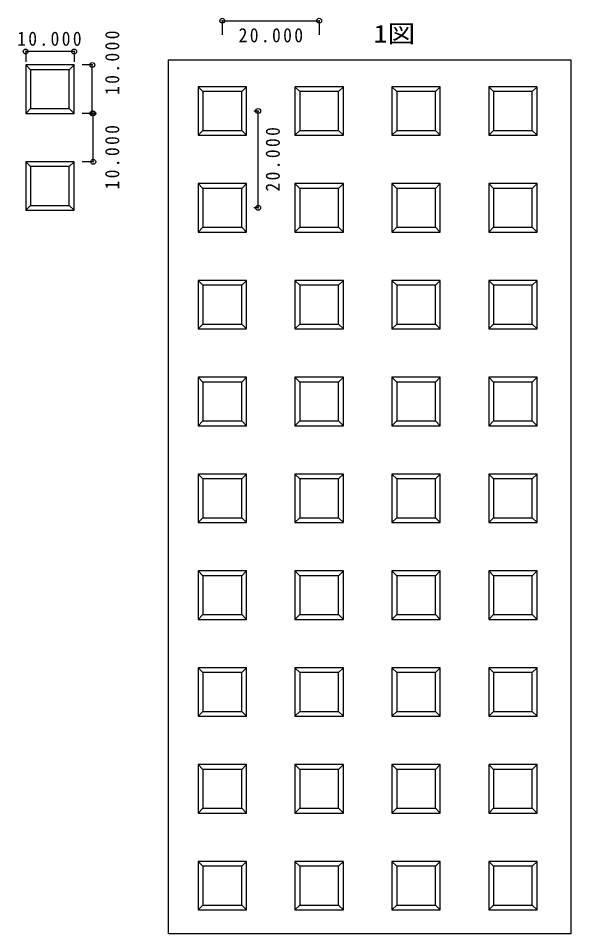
# Model space of a CAD drawing. Units: millimetres on the paper. Extents: x -137 to 133, y -92 to 98.
# Drawn here: x -137 to -22.9, y -92.5 to 96.6 of the extents above; entities that cross this region are included whole.
import ezdxf
from ezdxf.enums import TextEntityAlignment as Align

# ---------------------------------------------------------------- set-up
doc = ezdxf.new("R2010")
doc.units = ezdxf.units.MM
doc.header["$PDMODE"] = 32
doc.header["$PDSIZE"] = 1
doc.layers.add('0-0_元図', color=7, linetype='Continuous')
doc.layers.add('0-6_寸法', color=4, linetype='Continuous')
doc.styles.add('ＭＳ 明朝', font='')
doc.styles.get('ＭＳ 明朝').set_extended_font_data('MS Mincho')

msp = doc.modelspace()

# ---------------------------------------------------------------- linework, layer by layer
at = {"layer": '0-0_元図'}
for p, q in [((-134.455, 85.93), (-135.455, 86.93)), ((-134.455, 85.93), (-134.455, 77.93)), ((-126.455, 85.93), (-125.455, 86.93)), ((-98.862, 81.42), (-99.862, 82.42)), ((-89.862, 82.42), (-99.862, 82.42)), ((-99.862, 82.42), (-99.862, 72.42)), ((-98.862, 81.42), (-99.862, 82.42)), ((-98.862, 81.42), (-98.862, 73.42)), ((-90.862, 81.42), (-98.862, 81.42)), ((-98.862, 81.42), (-98.862, 73.42)), ((-90.862, 73.42), (-90.862, 81.42)), ((-89.86, 82.42), (-90.861, 81.419)), ((-89.86, 82.42), (-90.861, 81.419)), ((-89.862, 72.42), (-89.862, 82.42)), ((-69.862, 82.42), (-79.862, 82.42)), ((-79.862, 82.42), (-79.862, 72.42)), ((-78.862, 81.42), (-79.862, 82.42)), ((-70.862, 81.42), (-78.862, 81.42)), ((-78.862, 81.42), (-78.862, 73.42)), ((-70.862, 73.42), (-70.862, 81.42)), ((-69.86, 82.42), (-70.861, 81.419)), ((-69.862, 72.42), (-69.862, 82.42)), ((-49.862, 82.42), (-59.862, 82.42)), ((-59.862, 82.42), (-59.862, 72.42)), ((-58.862, 81.42), (-59.862, 82.42)), ((-50.862, 81.42), (-58.862, 81.42)), ((-58.862, 81.42), (-58.862, 73.42)), ((-50.862, 73.42), (-50.862, 81.42)), ((-49.86, 82.42), (-50.861, 81.419)), ((-49.862, 72.42), (-49.862, 82.42)), ((-29.862, 82.42), (-39.862, 82.42)), ((-39.862, 82.42), (-39.862, 72.42)), ((-38.862, 81.42), (-39.862, 82.42)), ((-30.862, 81.42), (-38.862, 81.42)), ((-38.862, 81.42), (-38.862, 73.42)), ((-30.862, 73.42), (-30.862, 81.42)), ((-29.86, 82.42), (-30.861, 81.419)), ((-29.862, 72.42), (-29.862, 82.42)), ((-134.455, 77.93), (-135.455, 76.93)), ((-134.455, 77.93), (-126.455, 77.93)), ((-126.455, 77.93), (-125.455, 76.93)), ((-98.862, 73.42), (-99.862, 72.42)), ((-98.862, 73.42), (-99.862, 72.42)), ((-99.862, 72.42), (-89.862, 72.42)), ((-98.862, 73.42), (-90.862, 73.42)), ((-98.862, 73.42), (-90.862, 73.42)), ((-90.862, 73.42), (-89.862, 72.42)), ((-90.862, 73.42), (-89.862, 72.42)), ((-78.862, 73.42), (-79.862, 72.42)), ((-79.862, 72.42), (-69.862, 72.42)), ((-78.862, 73.42), (-70.862, 73.42)), ((-70.862, 73.42), (-69.862, 72.42)), ((-58.862, 73.42), (-59.862, 72.42)), ((-59.862, 72.42), (-49.862, 72.42)), ((-58.862, 73.42), (-50.862, 73.42)), ((-50.862, 73.42), (-49.862, 72.42)), ((-38.862, 73.42), (-39.862, 72.42)), ((-39.862, 72.42), (-29.862, 72.42)), ((-38.862, 73.42), (-30.862, 73.42)), ((-30.862, 73.42), (-29.862, 72.42)), ((-134.455, 65.93), (-135.455, 66.93)), ((-125.453, 66.93), (-126.454, 65.929)), ((-134.455, 65.93), (-134.455, 57.93)), ((-89.862, 62.42), (-99.862, 62.42)), ((-99.862, 62.42), (-99.862, 52.42)), ((-98.862, 61.42), (-99.862, 62.42)), ((-89.86, 62.42), (-90.861, 61.419)), ((-89.862, 52.42), (-89.862, 62.42)), ((-69.862, 62.42), (-79.862, 62.42)), ((-79.862, 62.42), (-79.862, 52.42)), ((-78.862, 61.42), (-79.862, 62.42)), ((-69.86, 62.42), (-70.861, 61.419)), ((-69.862, 52.42), (-69.862, 62.42)), ((-49.862, 62.42), (-59.862, 62.42)), ((-59.862, 62.42), (-59.862, 52.42)), ((-58.862, 61.42), (-59.862, 62.42)), ((-49.86, 62.42), (-50.861, 61.419)), ((-49.862, 52.42), (-49.862, 62.42)), ((-29.862, 62.42), (-39.862, 62.42)), ((-39.862, 62.42), (-39.862, 52.42)), ((-38.862, 61.42), (-39.862, 62.42)), ((-29.86, 62.42), (-30.861, 61.419)), ((-29.862, 52.42), (-29.862, 62.42)), ((-90.862, 61.42), (-98.862, 61.42)), ((-98.862, 61.42), (-98.862, 53.42)), ((-90.862, 53.42), (-90.862, 61.42)), ((-70.862, 61.42), (-78.862, 61.42)), ((-78.862, 61.42), (-78.862, 53.42)), ((-70.862, 53.42), (-70.862, 61.42)), ((-50.862, 61.42), (-58.862, 61.42)), ((-58.862, 61.42), (-58.862, 53.42)), ((-50.862, 53.42), (-50.862, 61.42)), ((-30.862, 61.42), (-38.862, 61.42)), ((-38.862, 61.42), (-38.862, 53.42)), ((-30.862, 53.42), (-30.862, 61.42)), ((-134.455, 57.93), (-135.455, 56.93)), ((-134.455, 57.93), (-126.455, 57.93)), ((-126.455, 57.93), (-125.455, 56.93)), ((-98.862, 53.42), (-99.862, 52.42)), ((-98.862, 53.42), (-90.862, 53.42)), ((-90.862, 53.42), (-89.862, 52.42)), ((-78.862, 53.42), (-79.862, 52.42)), ((-78.862, 53.42), (-70.862, 53.42)), ((-70.862, 53.42), (-69.862, 52.42)), ((-58.862, 53.42), (-59.862, 52.42)), ((-58.862, 53.42), (-50.862, 53.42)), ((-50.862, 53.42), (-49.862, 52.42)), ((-38.862, 53.42), (-39.862, 52.42)), ((-38.862, 53.42), (-30.862, 53.42)), ((-30.862, 53.42), (-29.862, 52.42)), ((-99.862, 52.42), (-89.862, 52.42)), ((-79.862, 52.42), (-69.862, 52.42)), ((-59.862, 52.42), (-49.862, 52.42)), ((-39.862, 52.42), (-29.862, 52.42)), ((-89.862, 42.42), (-99.862, 42.42)), ((-99.862, 42.42), (-99.862, 32.42)), ((-98.862, 41.42), (-99.862, 42.42)), ((-89.86, 42.42), (-90.861, 41.419)), ((-89.862, 32.42), (-89.862, 42.42)), ((-69.862, 42.42), (-79.862, 42.42)), ((-79.862, 42.42), (-79.862, 32.42)), ((-78.862, 41.42), (-79.862, 42.42)), ((-69.86, 42.42), (-70.861, 41.419)), ((-69.862, 32.42), (-69.862, 42.42)), ((-49.862, 42.42), (-59.862, 42.42)), ((-59.862, 42.42), (-59.862, 32.42)), ((-58.862, 41.42), (-59.862, 42.42)), ((-49.86, 42.42), (-50.861, 41.419)), ((-49.862, 32.42), (-49.862, 42.42)), ((-29.862, 42.42), (-39.862, 42.42)), ((-39.862, 42.42), (-39.862, 32.42)), ((-38.862, 41.42), (-39.862, 42.42)), ((-29.86, 42.42), (-30.861, 41.419)), ((-29.862, 32.42), (-29.862, 42.42)), ((-90.862, 41.42), (-98.862, 41.42)), ((-98.862, 41.42), (-98.862, 33.42)), ((-90.862, 33.42), (-90.862, 41.42)), ((-70.862, 41.42), (-78.862, 41.42)), ((-78.862, 41.42), (-78.862, 33.42)), ((-70.862, 33.42), (-70.862, 41.42)), ((-50.862, 41.42), (-58.862, 41.42)), ((-58.862, 41.42), (-58.862, 33.42)), ((-50.862, 33.42), (-50.862, 41.42)), ((-30.862, 41.42), (-38.862, 41.42)), ((-38.862, 41.42), (-38.862, 33.42)), ((-30.862, 33.42), (-30.862, 41.42)), ((-98.862, 33.42), (-99.862, 32.42)), ((-99.862, 32.42), (-89.862, 32.42)), ((-98.862, 33.42), (-90.862, 33.42)), ((-90.862, 33.42), (-89.862, 32.42)), ((-78.862, 33.42), (-79.862, 32.42)), ((-79.862, 32.42), (-69.862, 32.42)), ((-78.862, 33.42), (-70.862, 33.42)), ((-70.862, 33.42), (-69.862, 32.42)), ((-58.862, 33.42), (-59.862, 32.42)), ((-59.862, 32.42), (-49.862, 32.42)), ((-58.862, 33.42), (-50.862, 33.42)), ((-50.862, 33.42), (-49.862, 32.42)), ((-38.862, 33.42), (-39.862, 32.42)), ((-39.862, 32.42), (-29.862, 32.42)), ((-38.862, 33.42), (-30.862, 33.42)), ((-30.862, 33.42), (-29.862, 32.42)), ((-89.862, 22.42), (-99.862, 22.42)), ((-99.862, 22.42), (-99.862, 12.42)), ((-98.862, 21.42), (-99.862, 22.42)), ((-90.862, 21.42), (-98.862, 21.42)), ((-98.862, 21.42), (-98.862, 13.42)), ((-90.862, 13.42), (-90.862, 21.42)), ((-89.86, 22.42), (-90.861, 21.419)), ((-89.862, 12.42), (-89.862, 22.42)), ((-69.862, 22.42), (-79.862, 22.42)), ((-79.862, 22.42), (-79.862, 12.42)), ((-78.862, 21.42), (-79.862, 22.42)), ((-70.862, 21.42), (-78.862, 21.42)), ((-78.862, 21.42), (-78.862, 13.42)), ((-70.862, 13.42), (-70.862, 21.42)), ((-69.86, 22.42), (-70.861, 21.419)), ((-69.862, 12.42), (-69.862, 22.42)), ((-49.862, 22.42), (-59.862, 22.42)), ((-59.862, 22.42), (-59.862, 12.42)), ((-58.862, 21.42), (-59.862, 22.42)), ((-50.862, 21.42), (-58.862, 21.42)), ((-58.862, 21.42), (-58.862, 13.42)), ((-50.862, 13.42), (-50.862, 21.42)), ((-49.86, 22.42), (-50.861, 21.419)), ((-49.862, 12.42), (-49.862, 22.42)), ((-29.862, 22.42), (-39.862, 22.42)), ((-39.862, 22.42), (-39.862, 12.42)), ((-38.862, 21.42), (-39.862, 22.42)), ((-30.862, 21.42), (-38.862, 21.42)), ((-38.862, 21.42), (-38.862, 13.42)), ((-30.862, 13.42), (-30.862, 21.42)), ((-29.86, 22.42), (-30.861, 21.419)), ((-29.862, 12.42), (-29.862, 22.42)), ((-98.862, 13.42), (-99.862, 12.42)), ((-98.862, 13.42), (-90.862, 13.42)), ((-90.862, 13.42), (-89.862, 12.42)), ((-78.862, 13.42), (-79.862, 12.42)), ((-78.862, 13.42), (-70.862, 13.42)), ((-70.862, 13.42), (-69.862, 12.42)), ((-58.862, 13.42), (-59.862, 12.42)), ((-58.862, 13.42), (-50.862, 13.42)), ((-50.862, 13.42), (-49.862, 12.42)), ((-38.862, 13.42), (-39.862, 12.42)), ((-38.862, 13.42), (-30.862, 13.42)), ((-30.862, 13.42), (-29.862, 12.42)), ((-99.862, 12.42), (-89.862, 12.42)), ((-79.862, 12.42), (-69.862, 12.42)), ((-59.862, 12.42), (-49.862, 12.42)), ((-39.862, 12.42), (-29.862, 12.42)), ((-89.862, 2.42), (-99.862, 2.42)), ((-99.862, 2.42), (-99.862, -7.58)), ((-98.862, 1.42), (-99.862, 2.42)), ((-89.86, 2.42), (-90.861, 1.419)), ((-89.862, -7.58), (-89.862, 2.42)), ((-69.862, 2.42), (-79.862, 2.42)), ((-79.862, 2.42), (-79.862, -7.58)), ((-78.862, 1.42), (-79.862, 2.42)), ((-69.86, 2.42), (-70.861, 1.419)), ((-69.862, -7.58), (-69.862, 2.42)), ((-49.862, 2.42), (-59.862, 2.42)), ((-59.862, 2.42), (-59.862, -7.58)), ((-58.862, 1.42), (-59.862, 2.42)), ((-49.86, 2.42), (-50.861, 1.419)), ((-49.862, -7.58), (-49.862, 2.42)), ((-29.862, 2.42), (-39.862, 2.42)), ((-39.862, 2.42), (-39.862, -7.58)), ((-38.862, 1.42), (-39.862, 2.42)), ((-29.86, 2.42), (-30.861, 1.419)), ((-29.862, -7.58), (-29.862, 2.42)), ((-90.862, 1.42), (-98.862, 1.42)), ((-98.862, 1.42), (-98.862, -6.58)), ((-90.862, -6.58), (-90.862, 1.42)), ((-70.862, 1.42), (-78.862, 1.42)), ((-78.862, 1.42), (-78.862, -6.58)), ((-70.862, -6.58), (-70.862, 1.42)), ((-50.862, 1.42), (-58.862, 1.42)), ((-58.862, 1.42), (-58.862, -6.58)), ((-50.862, -6.58), (-50.862, 1.42)), ((-30.862, 1.42), (-38.862, 1.42)), ((-38.862, 1.42), (-38.862, -6.58)), ((-30.862, -6.58), (-30.862, 1.42)), ((-98.862, -6.58), (-99.862, -7.58)), ((-98.862, -6.58), (-90.862, -6.58)), ((-90.862, -6.58), (-89.862, -7.58)), ((-78.862, -6.58), (-79.862, -7.58)), ((-78.862, -6.58), (-70.862, -6.58)), ((-70.862, -6.58), (-69.862, -7.58)), ((-58.862, -6.58), (-59.862, -7.58)), ((-58.862, -6.58), (-50.862, -6.58)), ((-50.862, -6.58), (-49.862, -7.58)), ((-38.862, -6.58), (-39.862, -7.58)), ((-38.862, -6.58), (-30.862, -6.58)), ((-30.862, -6.58), (-29.862, -7.58)), ((-99.862, -7.58), (-89.862, -7.58)), ((-79.862, -7.58), (-69.862, -7.58)), ((-59.862, -7.58), (-49.862, -7.58)), ((-39.862, -7.58), (-29.862, -7.58)), ((-89.862, -17.58), (-99.862, -17.58)), ((-99.862, -17.58), (-99.862, -27.58)), ((-98.862, -18.58), (-99.862, -17.58)), ((-90.862, -18.58), (-98.862, -18.58)), ((-98.862, -18.58), (-98.862, -26.58)), ((-90.862, -26.58), (-90.862, -18.58)), ((-89.86, -17.58), (-90.861, -18.581)), ((-89.862, -27.58), (-89.862, -17.58)), ((-69.862, -17.58), (-79.862, -17.58)), ((-79.862, -17.58), (-79.862, -27.58)), ((-78.862, -18.58), (-79.862, -17.58)), ((-70.862, -18.58), (-78.862, -18.58)), ((-78.862, -18.58), (-78.862, -26.58)), ((-70.862, -26.58), (-70.862, -18.58)), ((-69.86, -17.58), (-70.861, -18.581)), ((-69.862, -27.58), (-69.862, -17.58)), ((-49.862, -17.58), (-59.862, -17.58)), ((-59.862, -17.58), (-59.862, -27.58)), ((-58.862, -18.58), (-59.862, -17.58)), ((-50.862, -18.58), (-58.862, -18.58)), ((-58.862, -18.58), (-58.862, -26.58)), ((-50.862, -26.58), (-50.862, -18.58)), ((-49.86, -17.58), (-50.861, -18.581)), ((-49.862, -27.58), (-49.862, -17.58)), ((-29.862, -17.58), (-39.862, -17.58)), ((-39.862, -17.58), (-39.862, -27.58)), ((-38.862, -18.58), (-39.862, -17.58)), ((-30.862, -18.58), (-38.862, -18.58)), ((-38.862, -18.58), (-38.862, -26.58)), ((-30.862, -26.58), (-30.862, -18.58)), ((-29.86, -17.58), (-30.861, -18.581)), ((-29.862, -27.58), (-29.862, -17.58)), ((-98.862, -26.58), (-99.862, -27.58)), ((-99.862, -27.58), (-89.862, -27.58)), ((-98.862, -26.58), (-90.862, -26.58)), ((-90.862, -26.58), (-89.862, -27.58)), ((-78.862, -26.58), (-79.862, -27.58)), ((-79.862, -27.58), (-69.862, -27.58)), ((-78.862, -26.58), (-70.862, -26.58)), ((-70.862, -26.58), (-69.862, -27.58)), ((-58.862, -26.58), (-59.862, -27.58)), ((-59.862, -27.58), (-49.862, -27.58)), ((-58.862, -26.58), (-50.862, -26.58)), ((-50.862, -26.58), (-49.862, -27.58)), ((-38.862, -26.58), (-39.862, -27.58)), ((-39.862, -27.58), (-29.862, -27.58)), ((-38.862, -26.58), (-30.862, -26.58)), ((-30.862, -26.58), (-29.862, -27.58)), ((-89.862, -37.58), (-99.862, -37.58)), ((-99.862, -37.58), (-99.862, -47.58)), ((-98.862, -38.58), (-99.862, -37.58)), ((-89.86, -37.58), (-90.861, -38.581)), ((-89.862, -47.58), (-89.862, -37.58)), ((-69.862, -37.58), (-79.862, -37.58)), ((-79.862, -37.58), (-79.862, -47.58)), ((-78.862, -38.58), (-79.862, -37.58)), ((-69.86, -37.58), (-70.861, -38.581)), ((-69.862, -47.58), (-69.862, -37.58)), ((-49.862, -37.58), (-59.862, -37.58)), ((-59.862, -37.58), (-59.862, -47.58)), ((-58.862, -38.58), (-59.862, -37.58)), ((-49.86, -37.58), (-50.861, -38.581)), ((-49.862, -47.58), (-49.862, -37.58)), ((-29.862, -37.58), (-39.862, -37.58)), ((-39.862, -37.58), (-39.862, -47.58)), ((-38.862, -38.58), (-39.862, -37.58)), ((-29.86, -37.58), (-30.861, -38.581)), ((-29.862, -47.58), (-29.862, -37.58)), ((-90.862, -38.58), (-98.862, -38.58)), ((-98.862, -38.58), (-98.862, -46.58)), ((-90.862, -46.58), (-90.862, -38.58)), ((-70.862, -38.58), (-78.862, -38.58)), ((-78.862, -38.58), (-78.862, -46.58)), ((-70.862, -46.58), (-70.862, -38.58)), ((-50.862, -38.58), (-58.862, -38.58)), ((-58.862, -38.58), (-58.862, -46.58)), ((-50.862, -46.58), (-50.862, -38.58)), ((-30.862, -38.58), (-38.862, -38.58)), ((-38.862, -38.58), (-38.862, -46.58)), ((-30.862, -46.58), (-30.862, -38.58)), ((-98.862, -46.58), (-99.862, -47.58)), ((-98.862, -46.58), (-90.862, -46.58)), ((-90.862, -46.58), (-89.862, -47.58)), ((-78.862, -46.58), (-79.862, -47.58)), ((-78.862, -46.58), (-70.862, -46.58)), ((-70.862, -46.58), (-69.862, -47.58)), ((-58.862, -46.58), (-59.862, -47.58)), ((-58.862, -46.58), (-50.862, -46.58)), ((-50.862, -46.58), (-49.862, -47.58)), ((-38.862, -46.58), (-39.862, -47.58)), ((-38.862, -46.58), (-30.862, -46.58)), ((-30.862, -46.58), (-29.862, -47.58)), ((-99.862, -47.58), (-89.862, -47.58)), ((-79.862, -47.58), (-69.862, -47.58)), ((-59.862, -47.58), (-49.862, -47.58)), ((-39.862, -47.58), (-29.862, -47.58)), ((-89.862, -57.58), (-99.862, -57.58)), ((-99.862, -57.58), (-99.862, -67.58)), ((-98.862, -58.58), (-99.862, -57.58)), ((-90.862, -58.58), (-98.862, -58.58)), ((-98.862, -58.58), (-98.862, -66.58)), ((-90.862, -66.58), (-90.862, -58.58)), ((-89.86, -57.58), (-90.861, -58.581)), ((-89.862, -67.58), (-89.862, -57.58)), ((-69.862, -57.58), (-79.862, -57.58)), ((-79.862, -57.58), (-79.862, -67.58)), ((-78.862, -58.58), (-79.862, -57.58)), ((-70.862, -58.58), (-78.862, -58.58)), ((-78.862, -58.58), (-78.862, -66.58)), ((-70.862, -66.58), (-70.862, -58.58)), ((-69.86, -57.58), (-70.861, -58.581)), ((-69.862, -67.58), (-69.862, -57.58)), ((-49.862, -57.58), (-59.862, -57.58)), ((-59.862, -57.58), (-59.862, -67.58)), ((-58.862, -58.58), (-59.862, -57.58)), ((-50.862, -58.58), (-58.862, -58.58)), ((-58.862, -58.58), (-58.862, -66.58)), ((-50.862, -66.58), (-50.862, -58.58)), ((-49.86, -57.58), (-50.861, -58.581)), ((-49.862, -67.58), (-49.862, -57.58)), ((-29.862, -57.58), (-39.862, -57.58)), ((-39.862, -57.58), (-39.862, -67.58)), ((-38.862, -58.58), (-39.862, -57.58)), ((-30.862, -58.58), (-38.862, -58.58)), ((-38.862, -58.58), (-38.862, -66.58)), ((-30.862, -66.58), (-30.862, -58.58)), ((-29.86, -57.58), (-30.861, -58.581)), ((-29.862, -67.58), (-29.862, -57.58)), ((-98.862, -66.58), (-99.862, -67.58)), ((-99.862, -67.58), (-89.862, -67.58)), ((-98.862, -66.58), (-90.862, -66.58)), ((-90.862, -66.58), (-89.862, -67.58)), ((-78.862, -66.58), (-79.862, -67.58)), ((-79.862, -67.58), (-69.862, -67.58)), ((-78.862, -66.58), (-70.862, -66.58)), ((-70.862, -66.58), (-69.862, -67.58)), ((-58.862, -66.58), (-59.862, -67.58)), ((-59.862, -67.58), (-49.862, -67.58)), ((-58.862, -66.58), (-50.862, -66.58)), ((-50.862, -66.58), (-49.862, -67.58)), ((-38.862, -66.58), (-39.862, -67.58)), ((-39.862, -67.58), (-29.862, -67.58)), ((-38.862, -66.58), (-30.862, -66.58)), ((-30.862, -66.58), (-29.862, -67.58)), ((-89.862, -77.58), (-99.862, -77.58)), ((-99.862, -77.58), (-99.862, -87.58)), ((-98.862, -78.58), (-99.862, -77.58)), ((-90.862, -78.58), (-98.862, -78.58)), ((-98.862, -78.58), (-98.862, -86.58)), ((-90.862, -86.58), (-90.862, -78.58)), ((-89.86, -77.58), (-90.861, -78.581)), ((-89.862, -87.58), (-89.862, -77.58)), ((-69.862, -77.58), (-79.862, -77.58)), ((-79.862, -77.58), (-79.862, -87.58)), ((-78.862, -78.58), (-79.862, -77.58)), ((-70.862, -78.58), (-78.862, -78.58)), ((-78.862, -78.58), (-78.862, -86.58)), ((-70.862, -86.58), (-70.862, -78.58)), ((-69.86, -77.58), (-70.861, -78.581)), ((-69.862, -87.58), (-69.862, -77.58)), ((-49.862, -77.58), (-59.862, -77.58)), ((-59.862, -77.58), (-59.862, -87.58)), ((-58.862, -78.58), (-59.862, -77.58)), ((-50.862, -78.58), (-58.862, -78.58)), ((-58.862, -78.58), (-58.862, -86.58)), ((-50.862, -86.58), (-50.862, -78.58)), ((-49.86, -77.58), (-50.861, -78.581)), ((-49.862, -87.58), (-49.862, -77.58)), ((-29.862, -77.58), (-39.862, -77.58)), ((-39.862, -77.58), (-39.862, -87.58)), ((-38.862, -78.58), (-39.862, -77.58)), ((-30.862, -78.58), (-38.862, -78.58)), ((-38.862, -78.58), (-38.862, -86.58)), ((-30.862, -86.58), (-30.862, -78.58)), ((-29.86, -77.58), (-30.861, -78.581)), ((-29.862, -87.58), (-29.862, -77.58)), ((-98.862, -86.58), (-99.862, -87.58)), ((-98.862, -86.58), (-90.862, -86.58)), ((-90.862, -86.58), (-89.862, -87.58)), ((-78.862, -86.58), (-79.862, -87.58)), ((-78.862, -86.58), (-70.862, -86.58)), ((-70.862, -86.58), (-69.862, -87.58)), ((-58.862, -86.58), (-59.862, -87.58)), ((-58.862, -86.58), (-50.862, -86.58)), ((-50.862, -86.58), (-49.862, -87.58)), ((-38.862, -86.58), (-39.862, -87.58)), ((-38.862, -86.58), (-30.862, -86.58)), ((-30.862, -86.58), (-29.862, -87.58)), ((-99.862, -87.58), (-89.862, -87.58)), ((-79.862, -87.58), (-69.862, -87.58)), ((-59.862, -87.58), (-49.862, -87.58)), ((-39.862, -87.58), (-29.862, -87.58))]:
    msp.add_line(p, q, dxfattribs=at)
for points in [[(-105.989, 87.965), (-22.933, 87.965), (-22.933, -92.497), (-105.989, -92.497)], [(-135.455, 76.93), (-125.455, 76.93), (-125.455, 86.93), (-135.455, 86.93)], [(-99.862, 72.42), (-89.862, 72.42), (-89.862, 82.42), (-99.862, 82.42)], [(-135.455, 56.93), (-125.455, 56.93), (-125.455, 66.93), (-135.455, 66.93)]]:
    msp.add_lwpolyline(points, close=True, dxfattribs=at)
for points in [[(-126.455, 77.93), (-126.455, 85.93), (-134.455, 85.93)], [(-90.862, 73.42), (-90.862, 81.42), (-98.862, 81.42)], [(-126.455, 57.93), (-126.455, 65.93), (-134.455, 65.93)]]:
    msp.add_lwpolyline(points, dxfattribs=at)
at = {"layer": '0-6_寸法'}
for p, q in [((-94.862, 96.069), (-74.862, 96.069)), ((-94.862, 96.069), (-94.862, 93.17)), ((-74.862, 96.069), (-74.862, 93.17)), ((-125.455, 89.723), (-135.455, 89.723)), ((-135.455, 89.723), (-135.455, 87.549)), ((-125.455, 89.723), (-125.455, 87.549)), ((-121.701, 86.93), (-123.827, 86.93)), ((-121.701, 76.93), (-121.701, 86.93)), ((-121.701, 76.93), (-123.827, 76.93)), ((-121.507, 76.93), (-123.827, 76.93)), ((-121.507, 66.93), (-121.507, 76.93)), ((-87.45, 77.42), (-88.352, 77.42)), ((-87.45, 57.42), (-87.45, 77.42)), ((-121.507, 66.93), (-123.827, 66.93)), ((-87.45, 57.42), (-88.352, 57.42))]:
    msp.add_line(p, q, dxfattribs=at)
for p in [(-94.862, 96.069), (-74.862, 96.069), (-135.455, 89.723), (-125.455, 89.723), (-121.701, 86.93), (-87.45, 77.42), (-121.701, 76.93), (-121.507, 76.93), (-121.507, 66.93), (-87.45, 57.42)]:
    msp.add_point(p, dxfattribs=at)

# ---------------------------------------------------------------- texts
at = {"layer": '0-0_元図', "style": 'ＭＳ 明朝', "width": 1.15}
msp.add_text('1図', height=3.666, dxfattribs=at).set_placement((-63.633, 90.448), align=Align.BOTTOM_LEFT)
at = {"layer": '0-6_寸法', "color": 7, "char_height": 2.933, "attachment_point": 7, "style": 'ＭＳ 明朝'}
for s, insert in [('\\T1.28;\\W0.9;10.000', (-137.216, 90.851)), ('\\T1.28;\\W0.9;20.000', (-91.487, 91.569))]:
    msp.add_mtext(s, dxfattribs=dict(at, insert=insert))
at = {"layer": '0-6_寸法', "color": 7, "char_height": 2.933, "attachment_point": 7, "rotation": 90, "style": 'ＭＳ 明朝'}
for s, insert in [('\\T1.28;\\W0.9;10.000', (-116.096, 80.747)), ('\\T1.28;\\W0.9;10.000', (-116.096, 61.227)), ('\\T1.28;\\W0.9;20.000', (-82.95, 60.795))]:
    msp.add_mtext(s, dxfattribs=dict(at, insert=insert))

doc.saveas('drawing.dxf')
